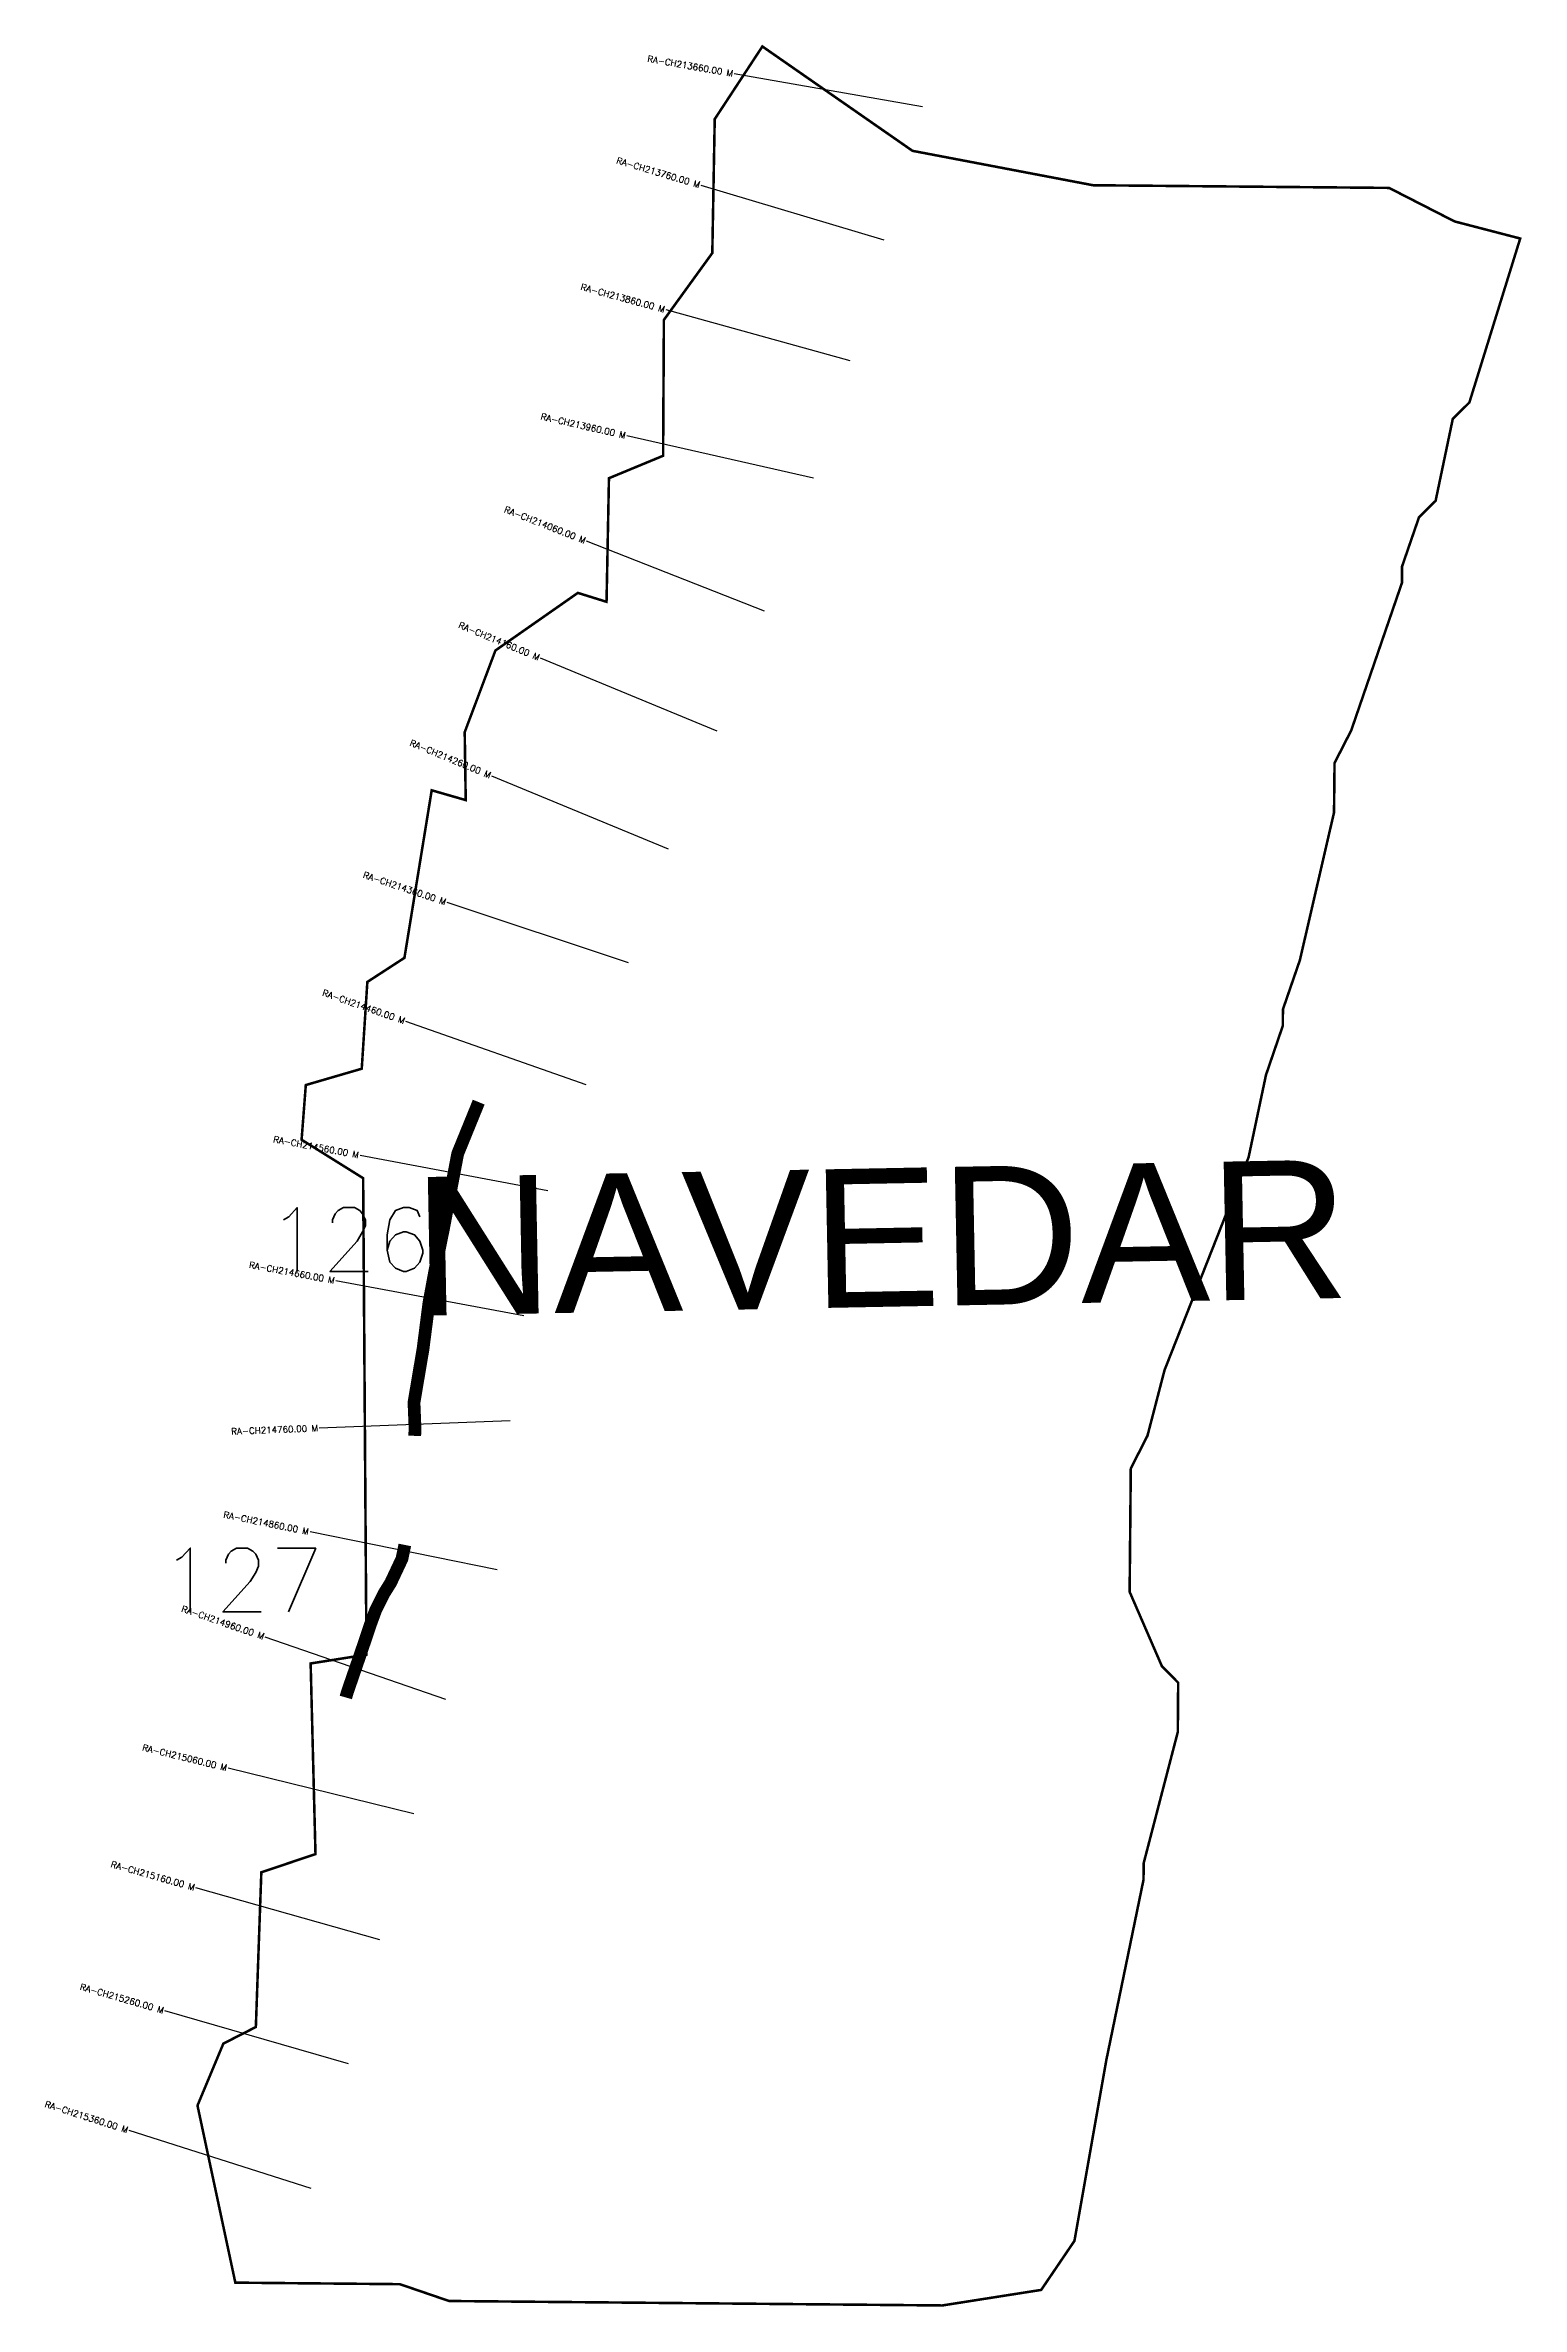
# Model space of a CAD drawing. Header units: metres. Extents: x 274181 to 275340, y 2069422 to 2071196.
import ezdxf
from ezdxf.enums import TextEntityAlignment as Align

# ---------------------------------------------------------------- set-up
doc = ezdxf.new("R2010")
doc.units = ezdxf.units.M
doc.header["$MEASUREMENT"] = 0
for name, color, linetype in [('ARTIFICIALLY PROTECTED', 4, 'Continuous'), ('CS', 134, 'Continuous'), ('CSMark', 6, 'Continuous'), ('VILLAGE NAME', 250, 'Continuous')]:
    doc.layers.add(name, color=color, linetype=linetype)
doc.styles.get("Standard").update_dxf_attribs({"font": 'simplex.shx'})

msp = doc.modelspace()

# ---------------------------------------------------------------- linework, layer by layer
at = {"color": 6, "const_width": 2, "flags": 128}
msp.add_lwpolyline([(274744.2, 2071195.5), (274862, 2071113.6), (275003.7, 2071086.6), (275236, 2071084.5), (275287.4, 2071058.2), (275338.9, 2071044.8), (275299, 2070916.1), (275286, 2070903.3), (275272.5, 2070838.9), (275259.5, 2070826.1), (275246.2, 2070787.5), (275246.1, 2070774.6), (275206.3, 2070658.8), (275193.2, 2070633.2), (275192.8, 2070594.4), (275166, 2070478.5), (275152.7, 2070439.9), (275152.6, 2070427), (275139.4, 2070388.4), (275125.8, 2070324), (275102.4, 2070264.7), (275059.8, 2070156.8), (275046.4, 2070105.3), (275033.3, 2070079.6), (275032.4, 2069982.8), (275057.7, 2069924.5), (275070.5, 2069911.5), (275070.2, 2069872.8), (275043.4, 2069769.8), (275043.3, 2069756.9), (275014.1, 2069615.3), (274989.1, 2069473.5), (274963, 2069435), (274885.4, 2069422.8), (274498.3, 2069426.3), (274459.7, 2069439.5), (274330.6, 2069440.7), (274300.9, 2069579.7), (274321.2, 2069628.3), (274346.7, 2069641.3), (274351, 2069762.7), (274393.5, 2069777), (274389.7, 2069926.6), (274433.5, 2069933.5), (274430.9, 2070307.4), (274382.6, 2070337.6), (274385.9, 2070380.5), (274429.8, 2070393.3), (274434.2, 2070461.4), (274463.3, 2070480.3), (274484.7, 2070611.8), (274511.4, 2070604.1), (274510.6, 2070657.4), (274534.7, 2070721.5), (274599.4, 2070766.7), (274621.9, 2070759.7), (274623.8, 2070856.7), (274666.3, 2070874.3), (274666.9, 2070980.9), (274704.9, 2071033.4), (274706.8, 2071138.5), (274744.2, 2071195.5)], dxfattribs=at)
at = {"layer": 'ARTIFICIALLY PROTECTED', "const_width": 10, "flags": 128}
for points in [[(274521.6, 2070367.1), (274505.1, 2070326.6), (274493.9, 2070267.7), (274486.8, 2070232.6), (274482.5, 2070209.3), (274477.9, 2070173.4), (274470.8, 2070131.4), (274471.6, 2070111.5), (274471.4, 2070105.2)], [(274463.6, 2070019.6), (274461.4, 2070008.8), (274452.5, 2069989.9), (274447.5, 2069981.9), (274440.7, 2069968.4), (274436.5, 2069956.9), (274428.7, 2069933.7), (274418.5, 2069904.1), (274417.3, 2069899.9)]]:
    msp.add_lwpolyline(points, dxfattribs=at)
at = {"layer": 'CS'}
for p, q in [((274869.9, 2071148), (274722.1, 2071174)), ((274839.9, 2071043.6), (274696.2, 2071086.5)), ((274813.2, 2070948.9), (274668.6, 2070988.7)), ((274784.2, 2070856.8), (274637.9, 2070890)), ((274745.9, 2070752.3), (274606.3, 2070807.2)), ((274708.6, 2070658.1), (274570, 2070715.4)), ((274670.4, 2070565.7), (274531.8, 2070623)), ((274639.1, 2070476.3), (274496.8, 2070523.8)), ((274606, 2070380.7), (274464.5, 2070430.4)), ((274575.9, 2070297.5), (274428.5, 2070325.3)), ((274556.9, 2070199.5), (274409.5, 2070226.9)), ((274546.4, 2070117.1), (274396.5, 2070111.3)), ((274536.2, 2070000.1), (274389.2, 2070029.8)), ((274495.8, 2069898.3), (274354, 2069947.2)), ((274470.7, 2069808.7), (274325, 2069844.4)), ((274444, 2069709.6), (274299.7, 2069750.5)), ((274419.5, 2069612.3), (274275.4, 2069653.9)), ((274390.2, 2069514.6), (274247.2, 2069560.1))]:
    msp.add_line(p, q, dxfattribs=at)

# ---------------------------------------------------------------- texts
at = {"char_height": 50, "attachment_point": 1}
for s, insert in [('126', (274355.5, 2070284.3)), ('127', (274271.6, 2070017.1))]:
    msp.add_mtext_dynamic_manual_height_columns(s, width=84.374, gutter_width=1, heights=[74.2], dxfattribs=dict(at, insert=insert))
at = {"layer": 'CSMark'}
for s, rotation, p in [('RA-CH213660.00 M', 350.0073, (274721.2, 2071174.2)), ('RA-CH213760.00 M', 343.375, (274695.2, 2071086.8)), ('RA-CH213860.00 M', 344.6104, (274667.6, 2070989)), ('RA-CH213960.00 M', 347.2198, (274636.9, 2070890.2)), ('RA-CH214060.00 M', 338.5163, (274605.4, 2070807.6)), ('RA-CH214160.00 M', 337.5275, (274569.1, 2070715.8)), ('RA-CH214260.00 M', 337.5275, (274530.9, 2070623.4)), ('RA-CH214360.00 M', 341.5503, (274495.8, 2070524.1)), ('RA-CH214460.00 M', 340.6607, (274463.5, 2070430.7)), ('RA-CH214560.00 M', 349.3055, (274427.5, 2070325.5)), ('RA-CH214660.00 M', 349.4798, (274408.5, 2070227.1)), ('RA-CH214760.00 M', 2.2147, (274395.5, 2070111.3)), ('RA-CH214860.00 M', 348.5618, (274388.2, 2070030)), ('RA-CH214960.00 M', 340.9634, (274353.1, 2069947.6)), ('RA-CH215060.00 M', 346.2441, (274324, 2069844.6)), ('RA-CH215160.00 M', 344.1969, (274298.7, 2069750.7)), ('RA-CH215260.00 M', 343.8695, (274274.4, 2069654.2)), ('RA-CH215360.00 M', 342.3541, (274246.3, 2069560.4))]:
    msp.add_text(s, height=5, rotation=rotation, dxfattribs=at).set_placement(p, align=Align.MIDDLE_RIGHT)
at = {"layer": 'VILLAGE NAME', "insert": (274469.2, 2070308.1), "char_height": 108.748, "attachment_point": 1, "rotation": 1.1028}
msp.add_mtext_dynamic_manual_height_columns('{\\fArial|b0|i0|c0|p34;NAVEDAR}', width=726.929, gutter_width=543.7, heights=[0], dxfattribs=at)

doc.saveas('drawing.dxf')
